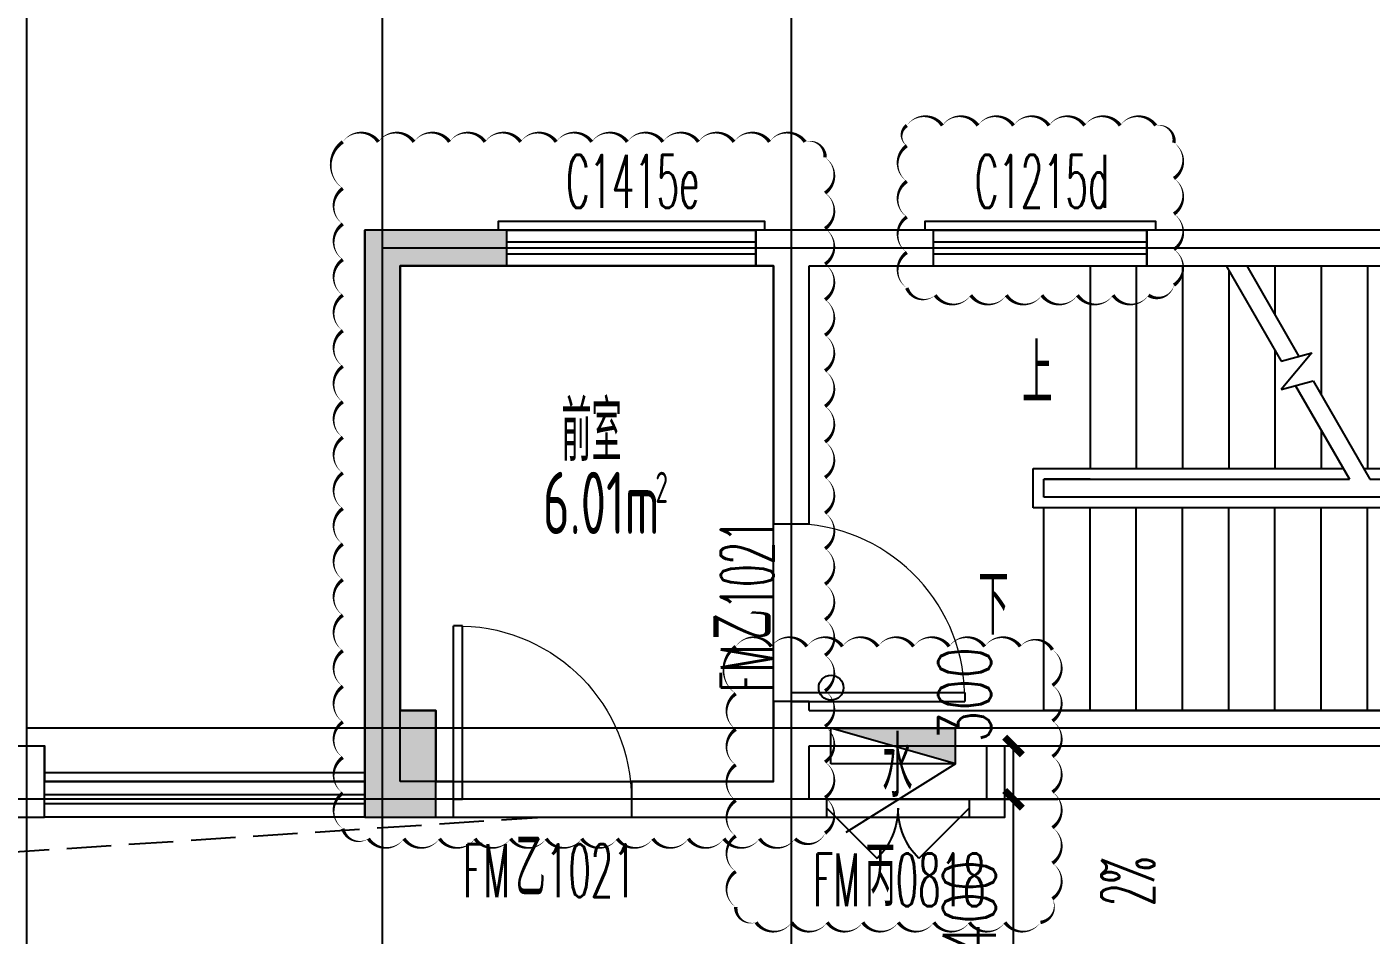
# Model space of a CAD drawing. Extents: x -129588 to 17450, y 1144 to 109436.
# Drawn here: x -22014 to -14453, y 29235 to 34342 of the extents above; entities that cross this region are included whole.
import ezdxf

# ---------------------------------------------------------------- set-up
doc = ezdxf.new("R2010")
doc.units = 0
doc.header["$LTSCALE"] = 1000
doc.header["$MEASUREMENT"] = 0
doc.linetypes.add('DASH', pattern=[0.35, 0.25, -0.1])
for name, color, linetype in [('-消防立管', 1, 'Continuous'), ('A-疏散距离', 105, 'DASH'), ('A-第三道尺寸线', 105, 'Continuous'), ('A-线脚看线', 9, 'Continuous'), ('AE-FLOR', 151, 'Continuous'), ('DIM_SYMB', 3, 'Continuous'), ('DOOR_FIRE', 4, 'Continuous'), ('DOOR_FIRE_TEXT', 7, 'Continuous'), ('DOTE', 16, 'Continuous'), ('PUB_HATCH', 8, 'Continuous'), ('PUB_TEXT', 7, 'Continuous'), ('STAIR', 5, 'Continuous'), ('WALL', 2, 'Continuous'), ('WINDOW', 4, 'Continuous'), ('WINDOW_TEXT', 7, 'Continuous'), ('剪力墙', 6, 'Continuous'), ('栏杆', 142, 'Continuous')]:
    doc.layers.add(name, color=color, linetype=linetype)
for name, color, linetype, plot in [('A-area(算全面积)', 21, 'Continuous', False), ('A-area(算半面积)', 23, 'Continuous', False), ('Q0405', 170, 'Continuous', False), ('Q20160530修改', 20, 'Continuous', False)]:
    doc.layers.add(name, color=color, linetype=linetype, plot=plot)
doc.styles.add('_TCH_DIM', font='SIMPLEX.shx', dxfattribs={"width": 0.7, "bigfont": 'GBCBIG.shx'})
doc.styles.add('_TCH_DIM_T3', font='SIMPLEX.shx', dxfattribs={"width": 0.705882, "bigfont": 'GBCBIG.shx'})
doc.styles.add('_TCH_WINDOW', font='SIMPLEX.shx', dxfattribs={"width": 0.7, "height": 3.5, "bigfont": 'GBCBIG.shx'})
doc.styles.get("Standard").update_dxf_attribs({"font": 'gbenor.shx', "width": 0.7, "bigfont": 'gbcbig.shx'})
doc.dimstyles.new('_TCH_ARCH&&100', dxfattribs={"dimtxt": 297.5, "dimasz": 100, "dimexe": 250, "dimexo": 300, "dimgap": 100, "dimtad": 1, "dimdec": 0, "dimzin": 0, "dimdsep": 46, "dimtxsty": '_TCH_DIM_T3', "dimblk": 'ARCHTICK', "dimcen": 0.09, "dimclrt": 7, "dimazin": 2, "dimtfac": 1, "dimtdec": 0, "dimtix": 1, "dimtmove": 2, "dimatfit": 3, "dimfxl": 0, "dimtolj": 1, "dimtzin": 0, "dimarcsym": 0})

# ---------------------------------------------------------------- blocks, each defined once
blk = doc.blocks.new('jgjlq030328')
at = {"layer": 'PUB_HATCH'}
blk.add_hatch(color=256, dxfattribs=at).paths.add_polyline_path([(-266435, 22211.9), (-266035, 22211.9), (-266035, 22811.9), (-266235, 22811.9), (-266235, 25311.9), (-265635, 25311.9), (-265635, 25511.9), (-266435, 25511.9), (-266435, 22611.9)])
at = {"layer": '剪力墙'}
blk.add_lwpolyline([(-266435, 22211.9), (-266035, 22211.9), (-266035, 22811.9), (-266235, 22811.9), (-266235, 25311.9), (-265635, 25311.9), (-265635, 25511.9), (-266435, 25511.9), (-266435, 22611.9)], close=True, dxfattribs=at)
blk = doc.blocks.new('zhouxianssceng0329')
at = {"layer": 'DOTE'}
for p, q in [((-22013.7, 143398.2), (-22013.7, 156469.4)), ((-20013.7, 143398.2), (-20013.7, 156469.4)), ((-17713.7, 143398.2), (-17713.7, 156469.4)), ((5501.3, 151898.2), (-20013.7, 151898.2)), ((5501.3, 149198.2), (-22013.7, 149198.2)), ((5501.3, 148798.2), (-44988.6, 148798.2))]:
    blk.add_line(p, q, dxfattribs=at)
blk = doc.blocks.new('ssxianjiao0329')
at = {"layer": 'A-线脚看线'}
for points in [[(-17863.7, 151998.2), (-17863.7, 152048.2), (-19363.7, 152048.2), (-19363.7, 151998.2)], [(-15663.7, 151998.2), (-15663.7, 152048.2), (-16963.7, 152048.2), (-16963.7, 151998.2)], [(-21913.7, 148948.2), (-20113.7, 148948.2)]]:
    blk.add_lwpolyline(points, dxfattribs=at)
blk = doc.blocks.new('$TCHSYS$WIN2D')
for p, q in [((-0.5, 0.5), (0.5, 0.5)), ((-0.5, 0.5), (-0.5, -0.5)), ((0.5, 0.5), (0.5, -0.5)), ((0.5, 0.1667), (-0.5, 0.1667)), ((0.5, -0.1667), (-0.5, -0.1667)), ((-0.5, -0.5), (0.5, -0.5))]:
    blk.add_line(p, q)
blk = doc.blocks.new('$DorLib2D$00000001')
for p, q in [((0.45, 0.975), (0.5, 0.975)), ((0.45, 0), (0.45, 0.975)), ((0.5, 0), (0.5, 0.975)), ((0.5, 0), (0.45, 0))]:
    blk.add_line(p, q)
at = {"lineweight": 13}
blk.add_arc((0.475, 0), 0.975, 91.46928, 180, dxfattribs=at)
blk = doc.blocks.new('$DorLib2D$00000116')
at = {"color": 0}
for p, q in [((-0.5, 0), (-0.1464, 0.3536)), ((0.5, 0), (0.1464, 0.3536))]:
    blk.add_line(p, q, dxfattribs=at)
for centre, start, end in [((-0.5, 0), 0, 45), ((0.5, 0), 135, 180)]:
    blk.add_arc(centre, 0.5, start, end, dxfattribs=at)
blk = doc.blocks.new('hhhhxintongqutong0329')
at = {"layer": 'A-area(算全面积)'}
blk.add_lwpolyline([(-19913.7, 25082.6), (-19913.7, 22582.6), (-19713.7, 22582.6), (-19713.7, 22182.6), (-17813.7, 22182.6), (-17813.7, 25082.6)], close=True, dxfattribs=at)
at = {"layer": 'AE-FLOR'}
for points in [[(-20113.7, 22182.6), (-21913.7, 22182.6)], [(-20113.7, 21982.6), (-21913.7, 21982.6)]]:
    blk.add_lwpolyline(points, dxfattribs=at)
at = {"layer": 'DIM_SYMB'}
for points in [[(-16423.7, 23182.6, 0, 0, 0), (-13563.7, 23182.6, 0, 0, 0), (-13563.7, 24482.6, 0, 0, 0), (-14433.7, 24482.6, 80, 0, 0), (-14733.7, 24482.6, 0, 0, 0)], [(-16163.7, 24482.6, 0, 0, 0), (-15293.7, 24482.6, 80, 0, 0), (-14993.7, 24482.6, 0, 0, 0)]]:
    blk.add_lwpolyline(points, format="xyseb", dxfattribs=at)
at = {"layer": 'DOOR_FIRE'}
for p, q in [((-17513.7, 22082.6, 200), (-16713.7, 22082.6, 200)), ((-19613.7, 21982.6), (-18613.7, 21982.6)), ((-17513.7, 21982.6, 200), (-16713.7, 21982.6, 200))]:
    blk.add_line(p, q, dxfattribs=at)
at = {"layer": 'STAIR'}
for p, q in [((-16033.7, 25082.6), (-15267.9, 25082.6)), ((-16033.7, 25082.6), (-16033.7, 23942.6)), ((-15773.7, 25082.6), (-15773.7, 23942.6)), ((-15513.7, 25082.6), (-15513.7, 23942.6)), ((-15267.9, 25082.6), (-14958.6, 24547)), ((-15253.7, 25058.1), (-15253.7, 23942.6)), ((-15152.4, 25082.6), (-14213.7, 25082.6)), ((-15152.4, 25082.6), (-14858.6, 24573.8)), ((-14993.7, 25082.6), (-14993.7, 24807.8)), ((-14733.7, 25082.6), (-14733.7, 24357.4)), ((-14473.7, 25082.6), (-14473.7, 23942.6)), ((-14993.7, 24607.8), (-14993.7, 23942.6)), ((-14786.3, 24593.2), (-14959.2, 24387.1)), ((-14958.6, 24547), (-14786.3, 24593.2)), ((-14959.2, 24387.1), (-14778.8, 24435.5)), ((-14778.8, 24435.5), (-14459.6, 23882.6)), ((-14878.8, 24408.7), (-14575, 23882.6)), ((-14733.7, 24157.4), (-14733.7, 23942.6)), ((-16353.7, 23722.6), (-16353.7, 23942.6)), ((-16353.7, 23942.6), (-14609.7, 23942.6)), ((-14494.2, 23942.6), (-14153.7, 23942.6)), ((-16293.7, 23782.6), (-16293.7, 23882.6)), ((-16293.7, 23882.6), (-14575, 23882.6)), ((-16033.7, 23882.6), (-16293.7, 23882.6)), ((-16033.7, 23882.6), (-14575, 23882.6)), ((-14459.6, 23882.6), (-14213.7, 23882.6)), ((-14459.6, 23882.6), (-14213.7, 23882.6)), ((-14213.7, 23782.6), (-16293.7, 23782.6)), ((-14213.7, 23782.6), (-16293.7, 23782.6)), ((-14153.7, 23722.6), (-16353.7, 23722.6)), ((-16293.7, 22582.6), (-16293.7, 23722.6)), ((-16033.7, 22582.6), (-16033.7, 23722.6)), ((-15773.7, 22582.6), (-15773.7, 23722.6)), ((-15513.7, 22582.6), (-15513.7, 23722.6)), ((-15253.7, 22582.6), (-15253.7, 23722.6)), ((-14993.7, 22582.6), (-14993.7, 23722.6)), ((-14733.7, 22582.6), (-14733.7, 23722.6)), ((-14473.7, 22582.6), (-14473.7, 23722.6)), ((-14213.7, 22582.6), (-16293.7, 22582.6))]:
    blk.add_line(p, q, dxfattribs=at)
at = {"layer": 'WALL'}
for p, q in [((-19313.7, 25282.6), (-20113.7, 25282.6)), ((-20113.7, 21982.6), (-20113.7, 25282.6)), ((-19313.7, 25082.6), (-19313.7, 25282.6)), ((-17713.7, 25282.6), (-17913.7, 25282.6)), ((-17913.7, 25282.6), (-17913.7, 25082.6)), ((-16913.7, 25282.6), (-17713.7, 25282.6)), ((-16913.7, 25082.6), (-16913.7, 25282.6)), ((-12813.7, 25282.6), (-15713.7, 25282.6)), ((-15713.7, 25282.6), (-15713.7, 25082.6)), ((-19913.7, 25082.6), (-19313.7, 25082.6)), ((-19913.7, 22182.6), (-19913.7, 25082.6)), ((-17913.7, 25082.6), (-17813.7, 25082.6)), ((-17813.7, 25082.6), (-17813.7, 23632.6)), ((-17613.7, 25082.6), (-16913.7, 25082.6)), ((-17613.7, 23632.6), (-17613.7, 25082.6)), ((-15713.7, 25082.6), (-12913.7, 25082.6)), ((-17813.7, 23632.6), (-17613.7, 23632.6)), ((-17613.7, 22632.6), (-17813.7, 22632.6)), ((-17813.7, 22632.6), (-17813.7, 22482.6)), ((-17613.7, 22582.6), (-17613.7, 22632.6)), ((-17613.7, 22582.6), (-16613.7, 22582.6)), ((-16613.7, 22582.6), (-12913.7, 22582.6)), ((-17813.7, 22182.6), (-17813.7, 22482.6)), ((-22513.7, 22382.6), (-21913.7, 22382.6)), ((-21913.7, 21982.6), (-21913.7, 22382.6)), ((-17613.7, 22082.6), (-17613.7, 22382.6)), ((-17613.7, 22382.6), (-16613.7, 22382.6)), ((-16613.7, 22082.6), (-16613.7, 22382.6)), ((-16513.7, 21982.6), (-16513.7, 22382.6)), ((-16513.7, 22382.6), (-12813.7, 22382.6)), ((-19613.7, 22182.6), (-19913.7, 22182.6)), ((-19613.7, 21982.6), (-19613.7, 22182.6)), ((-17813.7, 22182.6), (-18613.7, 22182.6)), ((-18613.7, 22182.6), (-18613.7, 21982.6)), ((-17513.7, 22082.6), (-17613.7, 22082.6)), ((-17513.7, 21982.6), (-17513.7, 22082.6)), ((-16613.7, 22082.6), (-16713.7, 22082.6)), ((-16713.7, 22082.6), (-16713.7, 21982.6)), ((-22513.7, 21982.6), (-21913.7, 21982.6)), ((-20113.7, 21982.6), (-19613.7, 21982.6)), ((-18613.7, 21982.6), (-17713.7, 21982.6)), ((-17713.7, 21982.6), (-17513.7, 21982.6)), ((-16713.7, 21982.6), (-16513.7, 21982.6))]:
    blk.add_line(p, q, dxfattribs=at)
at = {"layer": '栏杆'}
for points in [[(-20113.7, 22107.6), (-21913.7, 22107.6)], [(-20113.7, 22057.6), (-21913.7, 22057.6)]]:
    blk.add_lwpolyline(points, dxfattribs=at)
at = {"layer": 'DOOR_FIRE', "xscale": -1000, "yscale": -1000, "zscale": 200, "rotation": 90}
blk.add_blockref('$DorLib2D$00000001', (-17713.7, 23132.6), dxfattribs=at)
at = {"layer": 'DOOR_FIRE'}
for name, p, xscale, yscale, zscale in [('$DorLib2D$00000001', (-19113.7, 22082.6), -1000, 1000, 200), ('$DorLib2D$00000116', (-17113.7, 22032.6), 800, -800, 100)]:
    blk.add_blockref(name, p, dxfattribs=dict(at, xscale=xscale, yscale=yscale, zscale=zscale))
at = {"layer": 'WINDOW'}
ref = blk.add_blockref('$TCHSYS$WIN2D', (-18613.7, 25182.6), dxfattribs=dict(at, xscale=1400, yscale=-200, zscale=1400))
ref.add_attrib('A', 'C1415e', (-18981.2, 25408.8), dxfattribs={"layer": 'WINDOW_TEXT', "height": 297.5, "style": '_TCH_WINDOW', "width": 0.494118})
ref = blk.add_blockref('$TCHSYS$WIN2D', (-16313.7, 25182.6), dxfattribs=dict(at, xscale=1200, yscale=-200, zscale=1200))
ref.add_attrib('A', 'C1215d', (-16681.2, 25408.8), dxfattribs={"layer": 'WINDOW_TEXT', "height": 297.5, "style": '_TCH_WINDOW', "width": 0.494118})
at = {"layer": 'DOOR_FIRE_TEXT', "style": '_TCH_WINDOW'}
for s, height, width, p in [('1021', 297.5, 0.494118, (-17813.7, 23152.1)), ('乙', 337.6, 0.7, (-17813.7, 22980.1)), ('FM', 297.5, 0.494118, (-17813.7, 22686.1))]:
    blk.add_text(s, height=height, rotation=90, dxfattribs=dict(at, width=width)).set_placement(p)
for s, height, width, p in [('乙', 337.6, 0.7, (-19266.2, 21532.6)), ('FM', 297.5, 0.494118, (-19560.2, 21532.6)), ('1021', 297.5, 0.494118, (-19094.2, 21532.6)), ('FM', 297.5, 0.494118, (-17591.7, 21481.3)), ('丙', 337.6, 0.7, (-17297.7, 21481.3)), ('0818', 297.5, 0.494118, (-17125.7, 21481.3))]:
    blk.add_text(s, height=height, dxfattribs=dict(at, width=width)).set_placement(p)
at = {"layer": 'PUB_TEXT', "style": '_TCH_DIM', "width": 0.7}
for s, p in [('上', (-16414.7, 24307.6)), ('下', (-16661.6, 23007.6))]:
    blk.add_text(s, height=337.6, dxfattribs=at).set_placement(p)
at = {"layer": 'PUB_TEXT', "width": 0.7}
for s, height, p in [('前室', 337.59, (-19008, 23984.2)), ('6.01m', 350, (-19111.4, 23574.5)), ('2', 175, (-18478.5, 23749.5)), ('水', 337.6, (-17202.1, 22096.3))]:
    blk.add_text(s, height=height, dxfattribs=at).set_placement(p)
blk = doc.blocks.new('XHS1')
at = {"layer": '-消防立管'}
blk.add_hatch(color=253, dxfattribs=at).paths.add_polyline_path([(918395.2, -437306.6), (918595.2, -438006.6), (918595.2, -437306.6)])
for p, q in [((918395.2, -437306.6), (918595.2, -438006.6)), ((918395.2, -437306.6), (918395.2, -438006.6)), ((918395.2, -437306.6), (918595.2, -437306.6)), ((918595.2, -438006.6), (918595.2, -437306.6)), ((918395.2, -438006.6), (918595.2, -438006.6))]:
    blk.add_line(p, q, dxfattribs=at)
at = {"ltscale": 0.5}
blk.add_line((918395.2, -437306.6), (918008.9, -437922.4), dxfattribs=at)
blk = doc.blocks.new('2cengxiaohoushuan0429')
at = {"layer": '-消防立管'}
blk.add_circle((88751.7, 135493.9), 70, dxfattribs=at)
at = {"layer": '-消防立管', "xscale": -1, "rotation": 270}
blk.add_blockref('XHS1', (526757.4, -783328.9), dxfattribs=at)
blk = doc.blocks.new('_ArchTick')
at = {"color": 0, "linetype": 'ByBlock', "const_width": 0.4}
blk.add_lwpolyline([(-0.5, -0.5), (0.5, 0.5)], dxfattribs=at)
blk = doc.blocks.new('*D400')
at = {"layer": 'A-第三道尺寸线', "color": 0, "lineweight": -2, "transparency": 16777216}
for p, q in [((-17313.7, 30298.2), (-16214, 30298.2)), ((-16464, 29998.2), (-16464, 30298.2)), ((-17313.7, 29998.2), (-16214, 29998.2))]:
    blk.add_line(p, q, dxfattribs=at)
at = {"layer": 'Defpoints', "color": 0, "transparency": 16777216}
for p in [(-17613.7, 30298.2), (-16464, 30298.2), (-17613.7, 29998.2)]:
    blk.add_point(p, dxfattribs=at)
at = {"layer": 'A-第三道尺寸线', "color": 0, "lineweight": -2, "transparency": 16777216, "xscale": 100, "yscale": 100, "zscale": 100}
for p, rotation in [((-16464, 30298.2), 90), ((-16464, 29998.2), 270)]:
    blk.add_blockref('_ArchTick', p, dxfattribs=dict(at, rotation=rotation))
at = {"layer": 'A-第三道尺寸线', "color": 7, "transparency": 16777216, "insert": (-16739, 30587.2), "char_height": 297.5, "attachment_point": 5, "rotation": 90, "style": '_TCH_DIM_T3'}
blk.add_mtext('\\A1;300', dxfattribs=at)
blk = doc.blocks.new('*D401')
at = {"layer": 'A-第三道尺寸线', "color": 0, "lineweight": -2, "transparency": 16777216}
for p, q in [((-17313.7, 29998.2), (-16214, 29998.2)), ((-16464, 28598.2), (-16464, 29998.2)), ((-17313.7, 28598.2), (-16214, 28598.2))]:
    blk.add_line(p, q, dxfattribs=at)
at = {"layer": 'Defpoints', "color": 0, "transparency": 16777216}
for p in [(-17613.7, 29998.2), (-16464, 29998.2), (-17613.7, 28598.2)]:
    blk.add_point(p, dxfattribs=at)
at = {"layer": 'A-第三道尺寸线', "color": 0, "lineweight": -2, "transparency": 16777216, "xscale": 100, "yscale": 100, "zscale": 100}
for p, rotation in [((-16464, 29998.2), 90), ((-16464, 28598.2), 270)]:
    blk.add_blockref('_ArchTick', p, dxfattribs=dict(at, rotation=rotation))
at = {"layer": 'A-第三道尺寸线', "color": 7, "transparency": 16777216, "insert": (-16712.7, 29298.2), "char_height": 297.5, "attachment_point": 5, "rotation": 90, "style": '_TCH_DIM_T3'}
blk.add_mtext('\\A1;1400', dxfattribs=at)

msp = doc.modelspace()

# ---------------------------------------------------------------- linework, layer by layer
at = {"layer": 'A-area(算全面积)'}
msp.add_lwpolyline([(-8513.7, 33198.2), (-20113.7, 33198.2), (-20113.7, 29898.2), (-16513.7, 29898.2), (-16513.7, 30298.2), (-8013.7, 30298.2)], dxfattribs=at)
at = {"layer": 'A-area(算半面积)'}
msp.add_lwpolyline([(-32413.7, 30098.2), (-22513.7, 30098.2), (-22513.7, 30298.2), (-21913.7, 30298.2), (-21913.7, 30098.2), (-20113.7, 30098.2), (-20113.7, 29898.2), (-16513.7, 29898.2), (-16513.7, 30298.2), (-8013.7, 30298.2)], dxfattribs=at)
at = {"layer": 'A-疏散距离'}
msp.add_lwpolyline([(-38913.7, 23298.2), (-37505.1, 28689.5), (-19113.7, 29898.2)], dxfattribs=at)
at = {"layer": 'DIM_SYMB'}
msp.add_lwpolyline([(-15567.1, 29820.6, 0, 0, 0), (-15567.1, 29325.7, 80, 0, 0), (-15567.1, 29025.7, 0, 0, 0)], format="xyseb", dxfattribs=at)
at = {"layer": 'Q0405'}
msp.add_lwpolyline([(-18026.3, 30857.7, 0, 20, -0.520567), (-17826.3, 30857.7, 0, 20, -0.520567), (-17626.3, 30857.7, 0, 20, -0.520567), (-17426.3, 30857.7, 0, 20, -0.520567), (-17226.3, 30857.7, 0, 20, -0.520567), (-17026.3, 30857.7, 0, 20, -0.520567), (-16826.3, 30857.7, 0, 20, -0.520567), (-16626.3, 30857.7, 0, 20, -0.520567), (-16426.3, 30857.7, 0, 20, -0.520567), (-16245, 30839, 0, 20, -0.520567), (-16245, 30639, 0, 20, -0.520567), (-16245, 30439, 0, 20, -0.520567), (-16245, 30239, 0, 20, -0.520567), (-16245, 30039, 0, 20, -0.520567), (-16245, 29839, 0, 20, -0.520567), (-16245, 29639, 0, 20, -0.520567), (-16245, 29439, 0, 20, -0.520567), (-16312.2, 29306.2, 0, 20, -0.520567), (-16512.2, 29306.2, 0, 20, -0.520567), (-16712.2, 29306.2, 0, 20, -0.520567), (-16912.2, 29306.2, 0, 20, -0.520567), (-17112.2, 29306.2, 0, 20, -0.520567), (-17312.2, 29306.2, 0, 20, -0.520567), (-17512.2, 29306.2, 0, 20, -0.520567), (-17712.2, 29306.2, 0, 20, -0.520567), (-17912.2, 29306.2, 0, 20, -0.520567), (-18026.3, 29392.1, 0, 20, -0.520567), (-18026.3, 29592.1, 0, 20, -0.520567), (-18026.3, 29792.1, 0, 20, -0.520567), (-18026.3, 29992.1, 0, 20, -0.520567), (-18026.3, 30192.1, 0, 20, -0.520567), (-18026.3, 30392.1, 0, 20, -0.520567), (-18026.3, 30592.1, 0, 20, -0.520567)], format="xyseb", close=True, dxfattribs=at)
at = {"layer": 'Q20160530修改'}
for points in [[(-17064, 33787.5, 0, 20, -0.520567), (-16864, 33787.5, 0, 20, -0.520567), (-16664, 33787.5, 0, 20, -0.520567), (-16464, 33787.5, 0, 20, -0.520567), (-16264, 33787.5, 0, 20, -0.520567), (-16064, 33787.5, 0, 20, -0.520567), (-15864, 33787.5, 0, 20, -0.520567), (-15664, 33787.5, 0, 20, -0.520567), (-15561.5, 33690, 0, 20, -0.520567), (-15561.5, 33490, 0, 20, -0.520567), (-15561.5, 33290, 0, 20, -0.520567), (-15561.5, 33090, 0, 20, -0.520567), (-15561.5, 32890, 0, 20, -0.520567), (-15704.5, 32833, 0, 20, -0.520567), (-15904.5, 32833, 0, 20, -0.520567), (-16104.5, 32833, 0, 20, -0.520567), (-16304.5, 32833, 0, 20, -0.520567), (-16504.5, 32833, 0, 20, -0.520567), (-16704.5, 32833, 0, 20, -0.520567), (-16904.5, 32833, 0, 20, -0.520567), (-17064, 32873.5, 0, 20, -0.520567), (-17064, 33073.5, 0, 20, -0.520567), (-17064, 33273.5, 0, 20, -0.520567), (-17064, 33473.5, 0, 20, -0.520567), (-17064, 33673.5, 0, 20, -0.520567)], [(-20236.5, 33695.5, 0, 20, -0.520567), (-20036.5, 33695.5, 0, 20, -0.520567), (-19836.5, 33695.5, 0, 20, -0.520567), (-19636.5, 33695.5, 0, 20, -0.520567), (-19436.5, 33695.5, 0, 20, -0.520567), (-19236.5, 33695.5, 0, 20, -0.520567), (-19036.5, 33695.5, 0, 20, -0.520567), (-18836.5, 33695.5, 0, 20, -0.520567), (-18636.5, 33695.5, 0, 20, -0.520567), (-18436.5, 33695.5, 0, 20, -0.520567), (-18236.5, 33695.5, 0, 20, -0.520567), (-18036.5, 33695.5, 0, 20, -0.520567), (-17836.5, 33695.5, 0, 20, -0.520567), (-17636.5, 33695.5, 0, 20, -0.520567), (-17524, 33608, 0, 20, -0.520567), (-17524, 33408, 0, 20, -0.520567), (-17524, 33208, 0, 20, -0.520567), (-17524, 33008, 0, 20, -0.520567), (-17524, 32808, 0, 20, -0.520567), (-17524, 32608, 0, 20, -0.520567), (-17524, 32408, 0, 20, -0.520567), (-17524, 32208, 0, 20, -0.520567), (-17524, 32008, 0, 20, -0.520567), (-17524, 31808, 0, 20, -0.520567), (-17524, 31608, 0, 20, -0.520567), (-17524, 31408, 0, 20, -0.520567), (-17524, 31208, 0, 20, -0.520567), (-17524, 31008, 0, 20, -0.520567), (-17524, 30808, 0, 20, -0.520567), (-17524, 30608, 0, 20, -0.520567), (-17524, 30408, 0, 20, -0.520567), (-17524, 30208, 0, 20, -0.520567), (-17524, 30008, 0, 20, -0.520567), (-17524, 29808, 0, 20, -0.520567), (-17693, 29777, 0, 20, -0.520567), (-17893, 29777, 0, 20, -0.520567), (-18093, 29777, 0, 20, -0.520567), (-18293, 29777, 0, 20, -0.520567), (-18493, 29777, 0, 20, -0.520567), (-18693, 29777, 0, 20, -0.520567), (-18893, 29777, 0, 20, -0.520567), (-19093, 29777, 0, 20, -0.520567), (-19293, 29777, 0, 20, -0.520567), (-19493, 29777, 0, 20, -0.520567), (-19693, 29777, 0, 20, -0.520567), (-19893, 29777, 0, 20, -0.520567), (-20093, 29777, 0, 20, -0.520567), (-20236.5, 29833.5, 0, 20, -0.520567), (-20236.5, 30033.5, 0, 20, -0.520567), (-20236.5, 30233.5, 0, 20, -0.520567), (-20236.5, 30433.5, 0, 20, -0.520567), (-20236.5, 30633.5, 0, 20, -0.520567), (-20236.5, 30833.5, 0, 20, -0.520567), (-20236.5, 31033.5, 0, 20, -0.520567), (-20236.5, 31233.5, 0, 20, -0.520567), (-20236.5, 31433.5, 0, 20, -0.520567), (-20236.5, 31633.5, 0, 20, -0.520567), (-20236.5, 31833.5, 0, 20, -0.520567), (-20236.5, 32033.5, 0, 20, -0.520567), (-20236.5, 32233.5, 0, 20, -0.520567), (-20236.5, 32433.5, 0, 20, -0.520567), (-20236.5, 32633.5, 0, 20, -0.520567), (-20236.5, 32833.5, 0, 20, -0.520567), (-20236.5, 33033.5, 0, 20, -0.520567), (-20236.5, 33233.5, 0, 20, -0.520567), (-20236.5, 33433.5, 0, 20, -0.520567)]]:
    msp.add_lwpolyline(points, format="xyseb", close=True, dxfattribs=at)

# ---------------------------------------------------------------- block references
for name, p in [('zhouxianssceng0329', (0, -118800)), ('ssxianjiao0329', (0, -118800)), ('hhhhxintongqutong0329', (0, 7915.6)), ('2cengxiaohoushuan0429', (-106241.6, -104868))]:
    msp.add_blockref(name, p)
at = {"layer": '剪力墙'}
msp.add_blockref('jgjlq030328', (246321.3, 7686.3, 0), dxfattribs=at)

# ---------------------------------------------------------------- texts
at = {"layer": 'PUB_TEXT', "style": '_TCH_DIM', "width": 0.494118}
msp.add_text('2%', height=297.5, rotation=90, dxfattribs=at).set_placement((-15672.1, 29398.9))

# ---------------------------------------------------------------- dimensions: what is measured, and where the dimension line sits
at = {"layer": 'A-第三道尺寸线'}
dim = msp.add_linear_dim(base=(-16464, 30298.2), p1=(-17613.7, 29998.2), p2=(-17613.7, 30298.2), angle=90, dimstyle='_TCH_ARCH&&100', dxfattribs=at)
dim.commit()
dim.dimension.update_dxf_attribs({"geometry": '*D400', "text_midpoint": (-16739, 30587.2), "dimtype": 129})
dim = msp.add_aligned_dim(p1=(-17613.7, 28598.2), p2=(-17613.7, 29998.2), distance=-1149.8, dimstyle='_TCH_ARCH&&100', dxfattribs=at)
dim.commit()
dim.dimension.update_dxf_attribs({"geometry": '*D401', "text_midpoint": (-16712.7, 29298.2)})

doc.saveas('drawing.dxf')
